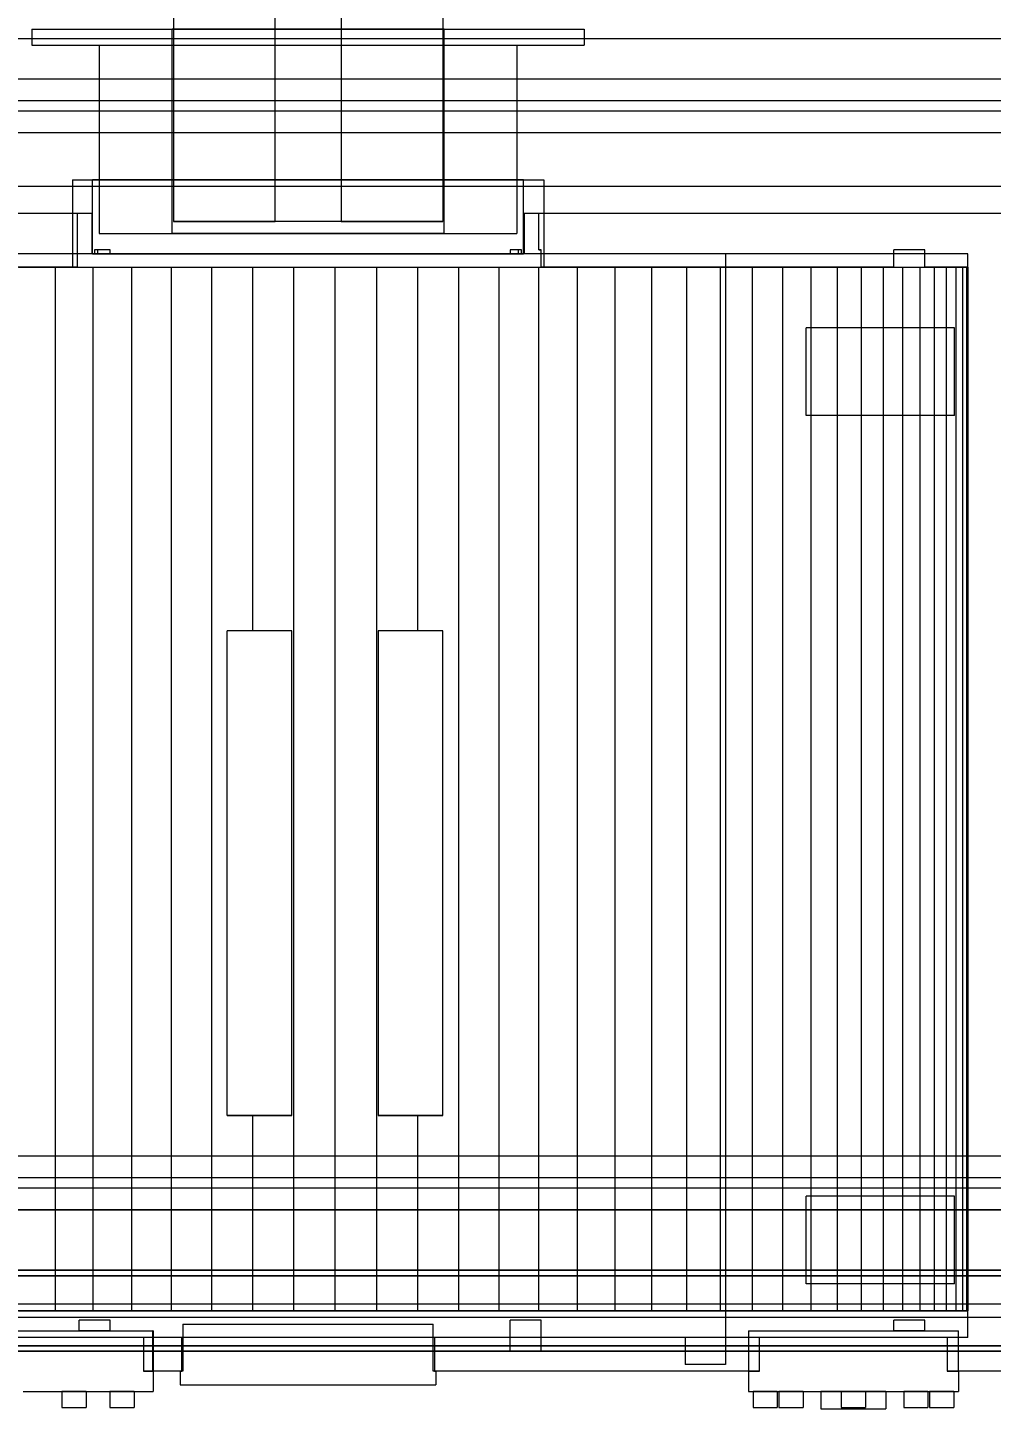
# Model space of a CAD drawing. Header units: millimetres. Extents: x -191664 to 191490, y -197311 to 10263.
# Drawn here: x 567 to 1282, y -111709 to -110682 of the extents above; entities that cross this region are included whole.
import ezdxf

# ---------------------------------------------------------------- set-up
doc = ezdxf.new("R2010")
doc.units = ezdxf.units.MM
doc.layers.add('DET_briquetadora_superior', color=7, linetype='Continuous', lineweight=0)
doc.layers.add('R15_COTAS_TRANSPORTE_P', color=1, linetype='Continuous', lineweight=0)
doc.dimstyles.new('PLANTA_20', dxfattribs={"dimtxt": 50, "dimasz": 30, "dimexe": 30, "dimexo": 16, "dimgap": 20, "dimtad": 1, "dimtih": 1, "dimtoh": 1, "dimdec": 1, "dimzin": 0, "dimdsep": 46, "dimcen": 0.09, "dimadec": 0, "dimazin": 0, "dimtfac": 1, "dimtdec": 4, "dimtofl": 0, "dimtmove": 0, "dimatfit": 3, "dimfxl": 1, "dimtolj": 1, "dimtzin": 0, "dimarcsym": 0})

# ---------------------------------------------------------------- blocks, each defined once
blk = doc.blocks.new('*D131')
at = {"layer": 'Defpoints', "color": 0, "transparency": 16777216}
for p in [(1100, -183968.1), (1139.8, -184162.7), (1104.6, -184212), (1304.6, -184212), (1304.6, -184212)]:
    blk.add_point(p, dxfattribs=at)
at = {"layer": 'R15_COTAS_TRANSPORTE_P', "color": 0, "lineweight": -2, "transparency": 16777216}
blk.add_arc((1304.6, -184212), 172, 140.0034, 169.9966, dxfattribs=at)
at = {"layer": 'R15_COTAS_TRANSPORTE_P', "color": 0, "transparency": 16777216}
for points in [[(1169.3, -184097.9), (1176.3, -184105), (1194, -184080.2)], [(1140.2, -184182.6), (1130.2, -184181.7), (1132.6, -184212)]]:
    blk.add_solid(points, dxfattribs=at)
blk = doc.blocks.new('*D133')
at = {"layer": 'Defpoints', "color": 0, "transparency": 16777216}
for p in [(439.7, -194148), (217.9, -194406.1), (-500, -194490), (-500, -194490), (500, -194490)]:
    blk.add_point(p, dxfattribs=at)
at = {"layer": 'R15_COTAS_TRANSPORTE_P', "color": 0, "lineweight": -2, "transparency": 16777216}
blk.add_arc((-500, -194490), 722.8, 2.3783, 17.6217, dxfattribs=at)
at = {"layer": 'R15_COTAS_TRANSPORTE_P', "color": 0, "transparency": 16777216}
for points in [[(184.1, -194272.8), (193.6, -194269.6), (179.2, -194242.8)], [(227.1, -194459.9), (217.2, -194460.1), (222.8, -194490)]]:
    blk.add_solid(points, dxfattribs=at)

msp = doc.modelspace()

# ---------------------------------------------------------------- linework, layer by layer
at = {"layer": 'DET_briquetadora_superior', "color": 9, "true_color": 0xb9c3c2}
for p, q in [((675, -110626), (675, -110826)), ((875, -110626), (875, -110826)), ((750.5, -110826), (750.5, -110646)), ((799.5, -110646), (799.5, -110826)), ((570, -110683), (570.93, -110683)), ((570, -110683), (570, -110695)), ((570.93, -110683), (573.7, -110683)), ((573.7, -110683), (578.3, -110683)), ((578.3, -110683), (584.68, -110683)), ((584.68, -110683), (592.79, -110683)), ((592.79, -110683), (602.54, -110683)), ((602.54, -110683), (613.86, -110683)), ((613.86, -110683), (626.63, -110683)), ((626.63, -110683), (640.75, -110683)), ((640.75, -110683), (656.09, -110683)), ((656.09, -110683), (672.5, -110683)), ((672.5, -110683), (689.84, -110683)), ((674, -110835), (674, -110683)), ((675.94, -110683), (674, -110683)), ((681.69, -110683), (675.94, -110683)), ((691.02, -110683), (681.69, -110683)), ((689.84, -110683), (707.95, -110683)), ((703.58, -110683), (691.02, -110683)), ((718.89, -110683), (703.58, -110683)), ((707.95, -110683), (726.67, -110683)), ((736.35, -110683), (718.89, -110683)), ((726.67, -110683), (745.83, -110683)), ((755.3, -110683), (736.35, -110683)), ((745.83, -110683), (765.25, -110683)), ((775, -110683), (755.3, -110683)), ((765.25, -110683), (784.75, -110683)), ((794.7, -110683), (775, -110683)), ((784.75, -110683), (804.17, -110683)), ((813.65, -110683), (794.7, -110683)), ((804.17, -110683), (823.33, -110683)), ((831.11, -110683), (813.65, -110683)), ((823.33, -110683), (842.05, -110683)), ((846.42, -110683), (831.11, -110683)), ((842.05, -110683), (860.16, -110683)), ((858.98, -110683), (846.42, -110683)), ((868.31, -110683), (858.98, -110683)), ((860.16, -110683), (877.5, -110683)), ((874.06, -110683), (868.31, -110683)), ((876, -110683), (874.06, -110683)), ((876, -110835), (876, -110683)), ((877.5, -110683), (893.91, -110683)), ((893.91, -110683), (909.25, -110683)), ((909.25, -110683), (923.37, -110683)), ((923.37, -110683), (936.14, -110683)), ((936.14, -110683), (947.46, -110683)), ((947.46, -110683), (957.21, -110683)), ((957.21, -110683), (965.32, -110683)), ((965.32, -110683), (971.7, -110683)), ((971.7, -110683), (976.3, -110683)), ((976.3, -110683), (979.07, -110683)), ((979.07, -110683), (980, -110683)), ((980, -110683), (980, -110695)), ((570, -110695), (570.93, -110695)), ((570.93, -110695), (573.7, -110695)), ((573.7, -110695), (578.3, -110695)), ((578.3, -110695), (584.68, -110695)), ((584.68, -110695), (592.79, -110695)), ((592.79, -110695), (602.54, -110695)), ((602.54, -110695), (613.86, -110695)), ((613.86, -110695), (626.63, -110695)), ((620, -110695), (621.22, -110695)), ((620, -110695), (620, -110835)), ((621.22, -110695), (624.87, -110695)), ((624.87, -110695), (630.88, -110695)), ((626.63, -110695), (640.75, -110695)), ((630.88, -110695), (639.17, -110695)), ((639.17, -110695), (649.6, -110695)), ((640.75, -110695), (656.09, -110695)), ((649.6, -110695), (662.01, -110695)), ((656.09, -110695), (672.5, -110695)), ((662.01, -110695), (676.2, -110695)), ((672.5, -110695), (689.84, -110695)), ((676.2, -110695), (691.95, -110695)), ((689.84, -110695), (707.95, -110695)), ((691.95, -110695), (709, -110695)), ((707.95, -110695), (726.67, -110695)), ((709, -110695), (727.1, -110695)), ((726.67, -110695), (745.83, -110695)), ((727.1, -110695), (745.96, -110695)), ((745.83, -110695), (765.25, -110695)), ((745.96, -110695), (765.27, -110695)), ((765.25, -110695), (784.75, -110695)), ((765.27, -110695), (784.73, -110695)), ((784.73, -110695), (804.04, -110695)), ((784.75, -110695), (804.17, -110695)), ((804.04, -110695), (822.9, -110695)), ((804.17, -110695), (823.33, -110695)), ((822.9, -110695), (841, -110695)), ((823.33, -110695), (842.05, -110695)), ((841, -110695), (858.05, -110695)), ((842.05, -110695), (860.16, -110695)), ((858.05, -110695), (873.8, -110695)), ((860.16, -110695), (877.5, -110695)), ((873.8, -110695), (887.99, -110695)), ((877.5, -110695), (893.91, -110695)), ((887.99, -110695), (900.4, -110695)), ((893.91, -110695), (909.25, -110695)), ((900.4, -110695), (910.83, -110695)), ((909.25, -110695), (923.37, -110695)), ((910.83, -110695), (919.12, -110695)), ((919.12, -110695), (925.13, -110695)), ((923.37, -110695), (936.14, -110695)), ((925.13, -110695), (928.78, -110695)), ((928.78, -110695), (930, -110695)), ((930, -110695), (930, -110835)), ((936.14, -110695), (947.46, -110695)), ((947.46, -110695), (957.21, -110695)), ((957.21, -110695), (965.32, -110695)), ((965.32, -110695), (971.7, -110695)), ((971.7, -110695), (976.3, -110695)), ((976.3, -110695), (979.07, -110695)), ((979.07, -110695), (980, -110695)), ((675, -110826), (676.78, -110826)), ((676.92, -110826), (675, -110826)), ((676.78, -110826), (682.06, -110826)), ((682.61, -110826), (676.92, -110826)), ((682.06, -110826), (690.65, -110826)), ((691.85, -110826), (682.61, -110826)), ((690.65, -110826), (702.25, -110826)), ((704.29, -110826), (691.85, -110826)), ((702.25, -110826), (716.44, -110826)), ((719.44, -110826), (704.29, -110826)), ((716.44, -110826), (732.72, -110826)), ((736.73, -110826), (719.44, -110826)), ((732.72, -110826), (750.5, -110826)), ((755.49, -110826), (736.73, -110826)), ((799.5, -110826), (750.5, -110826)), ((775, -110826), (755.49, -110826)), ((794.51, -110826), (775, -110826)), ((813.27, -110826), (794.51, -110826)), ((799.5, -110826), (817.28, -110826)), ((830.56, -110826), (813.27, -110826)), ((817.28, -110826), (833.56, -110826)), ((845.71, -110826), (830.56, -110826)), ((833.56, -110826), (847.75, -110826)), ((858.15, -110826), (845.71, -110826)), ((847.75, -110826), (859.35, -110826)), ((867.39, -110826), (858.15, -110826)), ((859.35, -110826), (867.94, -110826)), ((873.08, -110826), (867.39, -110826)), ((867.94, -110826), (873.22, -110826)), ((875, -110826), (873.08, -110826)), ((873.22, -110826), (875, -110826)), ((620, -110835), (621.22, -110835)), ((621.22, -110835), (624.87, -110835)), ((624.87, -110835), (630.88, -110835)), ((630.88, -110835), (639.17, -110835)), ((639.17, -110835), (649.6, -110835)), ((649.6, -110835), (662.01, -110835)), ((662.01, -110835), (676.2, -110835)), ((675.94, -110835), (674, -110835)), ((681.69, -110835), (675.94, -110835)), ((676.2, -110835), (691.95, -110835)), ((691.02, -110835), (681.69, -110835)), ((703.58, -110835), (691.02, -110835)), ((691.95, -110835), (709, -110835)), ((718.89, -110835), (703.58, -110835)), ((709, -110835), (727.1, -110835)), ((736.35, -110835), (718.89, -110835)), ((727.1, -110835), (745.96, -110835)), ((755.3, -110835), (736.35, -110835)), ((745.96, -110835), (765.27, -110835)), ((775, -110835), (755.3, -110835)), ((765.27, -110835), (784.73, -110835)), ((794.7, -110835), (775, -110835)), ((784.73, -110835), (804.04, -110835)), ((813.65, -110835), (794.7, -110835)), ((804.04, -110835), (822.9, -110835)), ((831.11, -110835), (813.65, -110835)), ((822.9, -110835), (841, -110835)), ((846.42, -110835), (831.11, -110835)), ((841, -110835), (858.05, -110835)), ((858.98, -110835), (846.42, -110835)), ((858.05, -110835), (873.8, -110835)), ((868.31, -110835), (858.98, -110835)), ((874.06, -110835), (868.31, -110835)), ((873.8, -110835), (887.99, -110835)), ((876, -110835), (874.06, -110835)), ((887.99, -110835), (900.4, -110835)), ((900.4, -110835), (910.83, -110835)), ((910.83, -110835), (919.12, -110835)), ((919.12, -110835), (925.13, -110835)), ((925.13, -110835), (928.78, -110835)), ((928.78, -110835), (930, -110835))]:
    msp.add_line(p, q, dxfattribs=at)
at = {"layer": 'DET_briquetadora_superior', "color": 251, "true_color": 0x53616b}
for p, q in [((75, -110690), (2275, -110690)), ((225, -110720), (2125, -110720)), ((225, -110736), (2125, -110736)), ((2125, -110744), (225, -110744)), ((2125, -110760), (225, -110760)), ((225, -111520), (2125, -111520)), ((225, -111536), (2125, -111536)), ((2125, -111544), (225, -111544)), ((75, -111560), (2275, -111560)), ((2125, -111560), (225, -111560)), ((75, -111630), (2275, -111630)), ((2275, -111640), (75, -111640))]:
    msp.add_line(p, q, dxfattribs=at)
at = {"layer": 'DET_briquetadora_superior', "color": 117, "true_color": 0x28865c}
for p, q in [((1305, -110800), (325, -110800)), ((600, -110795), (601.1, -110795)), ((600, -110795), (600, -110860)), ((601.1, -110795), (604.39, -110795)), ((604.39, -110795), (609.82, -110795)), ((609.82, -110795), (617.33, -110795)), ((615, -110850), (615, -110795)), ((616.17, -110795), (615, -110795)), ((619.65, -110795), (616.17, -110795)), ((617.33, -110795), (626.82, -110795)), ((625.4, -110795), (619.65, -110795)), ((633.33, -110795), (625.4, -110795)), ((626.82, -110795), (638.18, -110795)), ((643.32, -110795), (633.33, -110795)), ((638.18, -110795), (651.26, -110795)), ((655.24, -110795), (643.32, -110795)), ((651.26, -110795), (665.89, -110795)), ((668.9, -110795), (655.24, -110795)), ((665.89, -110795), (681.89, -110795)), ((684.11, -110795), (668.9, -110795)), ((681.89, -110795), (699.07, -110795)), ((700.64, -110795), (684.11, -110795)), ((699.07, -110795), (717.2, -110795)), ((718.26, -110795), (700.64, -110795)), ((717.2, -110795), (736.06, -110795)), ((736.71, -110795), (718.26, -110795)), ((736.06, -110795), (755.41, -110795)), ((755.71, -110795), (736.71, -110795)), ((755.41, -110795), (775, -110795)), ((775, -110795), (755.71, -110795)), ((775, -110795), (794.59, -110795)), ((794.29, -110795), (775, -110795)), ((813.29, -110795), (794.29, -110795)), ((794.59, -110795), (813.94, -110795)), ((831.74, -110795), (813.29, -110795)), ((813.94, -110795), (832.8, -110795)), ((849.36, -110795), (831.74, -110795)), ((832.8, -110795), (850.93, -110795)), ((865.89, -110795), (849.36, -110795)), ((850.93, -110795), (868.11, -110795)), ((881.1, -110795), (865.89, -110795)), ((868.11, -110795), (884.11, -110795)), ((894.76, -110795), (881.1, -110795)), ((884.11, -110795), (898.74, -110795)), ((906.68, -110795), (894.76, -110795)), ((898.74, -110795), (911.82, -110795)), ((916.67, -110795), (906.68, -110795)), ((911.82, -110795), (923.18, -110795)), ((924.6, -110795), (916.67, -110795)), ((923.18, -110795), (932.67, -110795)), ((930.35, -110795), (924.6, -110795)), ((933.83, -110795), (930.35, -110795)), ((932.67, -110795), (940.18, -110795)), ((935, -110795), (933.83, -110795)), ((935, -110850), (935, -110795)), ((940.18, -110795), (945.61, -110795)), ((945.61, -110795), (948.9, -110795)), ((948.9, -110795), (950, -110795)), ((950, -110795), (950, -110860)), ((603.54, -110820), (285, -110820)), ((614.61, -110820), (285, -110820)), ((604.66, -110820), (603.54, -110820)), ((603.54, -110820), (603.54, -110860)), ((605.95, -110820), (604.66, -110820)), ((607.38, -110820), (605.95, -110820)), ((608.96, -110820), (607.38, -110820)), ((610.7, -110820), (608.96, -110820)), ((612.58, -110820), (610.7, -110820)), ((614.61, -110820), (612.58, -110820)), ((614.61, -110850), (614.61, -110820)), ((937.42, -110820), (935.39, -110820)), ((935.39, -110820), (935.39, -110850)), ((1305, -110820), (935.39, -110820)), ((939.3, -110820), (937.42, -110820)), ((941.04, -110820), (939.3, -110820)), ((942.62, -110820), (941.04, -110820)), ((944.05, -110820), (942.62, -110820)), ((945.34, -110820), (944.05, -110820)), ((946.46, -110820), (945.34, -110820)), ((1305, -110820), (946.46, -110820)), ((946.46, -110847), (946.46, -110820)), ((614.61, -110850), (326.21, -110850)), ((1085, -110850), (485, -110850)), ((623.3, -110850), (614.61, -110850)), ((615.03, -110850), (615, -110850)), ((615, -110850), (616.17, -110850)), ((615.11, -110850), (615.03, -110850)), ((615.25, -110850), (615.11, -110850)), ((615.45, -110850), (615.25, -110850)), ((615.71, -110850), (615.45, -110850)), ((616.02, -110850), (615.71, -110850)), ((616.38, -110850), (616.02, -110850)), ((616.17, -110850), (619.65, -110850)), ((616.66, -110847), (616.38, -110847)), ((616.38, -110847), (616.38, -110850)), ((628, -110847), (616.38, -110847)), ((628, -110850), (616.38, -110850)), ((616.97, -110847), (616.66, -110847)), ((617.3, -110847), (616.97, -110847)), ((617.66, -110847), (617.3, -110847)), ((618.04, -110847), (617.66, -110847)), ((618.44, -110847), (618.04, -110847)), ((618.88, -110847), (618.44, -110847)), ((618.88, -110850), (618.88, -110847)), ((628, -110847), (618.88, -110847)), ((624.34, -110850), (618.88, -110850)), ((618.88, -110850), (628, -110850)), ((619.65, -110850), (625.4, -110850)), ((633.84, -110850), (623.3, -110850)), ((632.06, -110850), (624.34, -110850)), ((625.4, -110850), (633.33, -110850)), ((628, -110850), (628, -110847)), ((641.94, -110850), (632.06, -110850)), ((633.33, -110850), (643.32, -110850)), ((646.09, -110850), (633.84, -110850)), ((653.82, -110850), (641.94, -110850)), ((643.32, -110850), (655.24, -110850)), ((659.92, -110850), (646.09, -110850)), ((667.53, -110850), (653.82, -110850)), ((655.24, -110850), (668.9, -110850)), ((675.14, -110850), (659.92, -110850)), ((682.85, -110850), (667.53, -110850)), ((668.9, -110850), (684.11, -110850)), ((691.59, -110850), (675.14, -110850)), ((699.56, -110850), (682.85, -110850)), ((684.11, -110850), (700.64, -110850)), ((709.05, -110850), (691.59, -110850)), ((717.4, -110850), (699.56, -110850)), ((700.64, -110850), (718.26, -110850)), ((727.31, -110850), (709.05, -110850)), ((736.11, -110850), (717.4, -110850)), ((718.26, -110850), (736.71, -110850)), ((746.15, -110850), (727.31, -110850)), ((755.41, -110850), (736.11, -110850)), ((736.71, -110850), (755.71, -110850)), ((765.34, -110850), (746.15, -110850)), ((775, -110850), (755.41, -110850)), ((755.71, -110850), (775, -110850)), ((784.66, -110850), (765.34, -110850)), ((794.59, -110850), (775, -110850)), ((775, -110850), (794.29, -110850)), ((803.85, -110850), (784.66, -110850)), ((794.29, -110850), (813.29, -110850)), ((813.89, -110850), (794.59, -110850)), ((822.69, -110850), (803.85, -110850)), ((813.29, -110850), (831.74, -110850)), ((832.6, -110850), (813.89, -110850)), ((840.95, -110850), (822.69, -110850)), ((831.74, -110850), (849.36, -110850)), ((850.44, -110850), (832.6, -110850)), ((858.41, -110850), (840.95, -110850)), ((849.36, -110850), (865.89, -110850)), ((867.15, -110850), (850.44, -110850)), ((874.86, -110850), (858.41, -110850)), ((865.89, -110850), (881.1, -110850)), ((882.47, -110850), (867.15, -110850)), ((890.08, -110850), (874.86, -110850)), ((881.1, -110850), (894.76, -110850)), ((896.18, -110850), (882.47, -110850)), ((903.91, -110850), (890.08, -110850)), ((894.76, -110850), (906.68, -110850)), ((908.06, -110850), (896.18, -110850)), ((916.16, -110850), (903.91, -110850)), ((906.68, -110850), (916.67, -110850)), ((917.94, -110850), (908.06, -110850)), ((926.7, -110850), (916.16, -110850)), ((916.67, -110850), (924.6, -110850)), ((925.66, -110850), (917.94, -110850)), ((924.6, -110850), (930.35, -110850)), ((933.62, -110847), (925, -110847)), ((925, -110847), (925, -110850)), ((931.12, -110847), (925, -110847)), ((925, -110850), (931.12, -110850)), ((933.62, -110850), (925, -110850)), ((931.12, -110850), (925.66, -110850)), ((935.39, -110850), (926.7, -110850)), ((930.35, -110850), (933.83, -110850)), ((931.56, -110847), (931.12, -110847)), ((931.12, -110847), (931.12, -110850)), ((931.96, -110847), (931.56, -110847)), ((932.34, -110847), (931.96, -110847)), ((932.7, -110847), (932.34, -110847)), ((933.03, -110847), (932.7, -110847)), ((933.34, -110847), (933.03, -110847)), ((933.62, -110847), (933.34, -110847)), ((933.62, -110850), (933.62, -110847)), ((933.98, -110850), (933.62, -110850)), ((933.83, -110850), (935, -110850)), ((934.29, -110850), (933.98, -110850)), ((934.55, -110850), (934.29, -110850)), ((934.75, -110850), (934.55, -110850)), ((934.89, -110850), (934.75, -110850)), ((934.97, -110850), (934.89, -110850)), ((935, -110850), (934.97, -110850)), ((1265, -110850), (935.39, -110850)), ((948, -110847), (946.46, -110847)), ((946.46, -110847), (946.71, -110847)), ((946.71, -110847), (946.95, -110847)), ((946.95, -110847), (947.18, -110847)), ((947.18, -110847), (947.39, -110847)), ((947.39, -110847), (947.61, -110847)), ((947.61, -110847), (947.81, -110847)), ((947.81, -110847), (948, -110847)), ((948, -110860), (948, -110847)), ((1265, -110850), (1085, -110850)), ((1085, -110850), (1085, -111655)), ((1210, -110860), (1210, -110847)), ((1233, -110847), (1210, -110847)), ((1233, -110860), (1233, -110847)), ((1265, -111655), (1265, -110850)), ((603.54, -110860), (418, -110860)), ((560, -110860), (587.12, -110860)), ((587.12, -110860), (615.14, -110860)), ((587.12, -110860), (587.12, -111635)), ((600, -110860), (601.1, -110860)), ((600.07, -110860), (600, -110860)), ((600.29, -110860), (600.07, -110860)), ((600.65, -110860), (600.29, -110860)), ((601.16, -110860), (600.65, -110860)), ((601.1, -110860), (604.39, -110860)), ((601.81, -110860), (601.16, -110860)), ((602.6, -110860), (601.81, -110860)), ((603.54, -110860), (602.6, -110860)), ((604.39, -110860), (609.82, -110860)), ((609.82, -110860), (617.33, -110860)), ((615.14, -110860), (643.92, -110860)), ((615.14, -110860), (615.14, -111635)), ((617.33, -110860), (626.82, -110860)), ((626.82, -110860), (638.18, -110860)), ((638.18, -110860), (651.26, -110860)), ((643.92, -110860), (673.36, -110860)), ((643.92, -110860), (643.92, -111635)), ((651.26, -110860), (665.89, -110860)), ((665.89, -110860), (681.89, -110860)), ((673.36, -110860), (703.31, -110860)), ((673.36, -110860), (673.36, -111635)), ((681.89, -110860), (699.07, -110860)), ((699.07, -110860), (717.2, -110860)), ((703.31, -110860), (733.65, -110860)), ((703.31, -110860), (703.31, -111635)), ((717.2, -110860), (736.06, -110860)), ((733.65, -110860), (733.65, -111130)), ((733.65, -110860), (764.26, -110860)), ((736.06, -110860), (755.41, -110860)), ((755.41, -110860), (775, -110860)), ((764.26, -110860), (764.26, -111635)), ((764.26, -110860), (795, -110860)), ((775, -110860), (794.59, -110860)), ((794.59, -110860), (813.94, -110860)), ((795, -110860), (825.74, -110860)), ((795, -110860), (795, -111635)), ((813.94, -110860), (832.8, -110860)), ((825.74, -110860), (856.35, -110860)), ((825.74, -110860), (825.74, -111635)), ((832.8, -110860), (850.93, -110860)), ((850.93, -110860), (868.11, -110860)), ((856.35, -110860), (856.35, -111130)), ((856.35, -110860), (886.69, -110860)), ((868.11, -110860), (884.11, -110860)), ((884.11, -110860), (898.74, -110860)), ((886.69, -110860), (886.69, -111635)), ((886.69, -110860), (916.64, -110860)), ((898.74, -110860), (911.82, -110860)), ((911.82, -110860), (923.18, -110860)), ((916.64, -110860), (946.08, -110860)), ((916.64, -110860), (916.64, -111635)), ((923.18, -110860), (932.67, -110860)), ((932.67, -110860), (940.18, -110860)), ((940.18, -110860), (945.61, -110860)), ((945.61, -110860), (948.9, -110860)), ((946.08, -110860), (974.86, -110860)), ((946.08, -110860), (946.08, -111635)), ((1210, -110860), (948, -110860)), ((948.53, -110860), (948, -110860)), ((948.98, -110860), (948.53, -110860)), ((948.9, -110860), (950, -110860)), ((949.35, -110860), (948.98, -110860)), ((949.63, -110860), (949.35, -110860)), ((949.84, -110860), (949.63, -110860)), ((949.96, -110860), (949.84, -110860)), ((950, -110860), (949.96, -110860)), ((974.86, -110860), (1002.88, -110860)), ((974.86, -110860), (974.86, -111635)), ((1002.88, -110860), (1030, -110860)), ((1002.88, -110860), (1002.88, -111635)), ((1030, -110860), (1056.12, -110860)), ((1030, -110860), (1030, -111635)), ((1056.12, -110860), (1081.12, -110860)), ((1056.12, -110860), (1056.12, -111635)), ((1081.12, -110860), (1104.89, -110860)), ((1081.12, -110860), (1081.12, -111635)), ((1104.89, -110860), (1127.34, -110860)), ((1104.89, -110860), (1104.89, -111635)), ((1127.34, -110860), (1148.36, -110860)), ((1127.34, -110860), (1127.34, -111635)), ((1148.36, -110860), (1167.88, -110860)), ((1148.36, -110860), (1148.36, -111635)), ((1167.88, -110860), (1185.79, -110860)), ((1167.88, -110860), (1167.88, -111635)), ((1185.79, -110860), (1202.03, -110860)), ((1185.79, -110860), (1185.79, -111635)), ((1202.03, -110860), (1216.53, -110860)), ((1202.03, -110860), (1202.03, -111635)), ((1210, -110860), (1233, -110860)), ((1216.53, -110860), (1229.22, -110860)), ((1216.53, -110860), (1216.53, -111635)), ((1229.22, -110860), (1240.06, -110860)), ((1229.22, -110860), (1229.22, -111635)), ((1265, -110860), (1233, -110860)), ((1240.06, -110860), (1248.99, -110860)), ((1240.06, -110860), (1240.06, -111635)), ((1248.99, -110860), (1255.97, -110860)), ((1248.99, -110860), (1248.99, -111635)), ((1255.97, -110860), (1260.98, -110860)), ((1255.97, -110860), (1255.97, -111635)), ((1260.98, -110860), (1263.99, -110860)), ((1260.98, -110860), (1260.98, -111635)), ((1263.99, -110860), (1265, -110860)), ((1263.99, -110860), (1263.99, -111635)), ((1265, -110860), (1265, -111635)), ((1145, -110970), (1145, -110905)), ((1255, -110905), (1145, -110905)), ((1255, -110970), (1255, -110905)), ((1255, -110970), (1145, -110970)), ((715, -111490), (715, -111130)), ((733.65, -111130), (715, -111130)), ((762.84, -111130), (715, -111130)), ((762.84, -111130), (733.65, -111130)), ((762.84, -111490), (762.84, -111130)), ((827.16, -111130), (827.16, -111490)), ((856.35, -111130), (827.16, -111130)), ((875, -111130), (827.16, -111130)), ((875, -111130), (856.35, -111130)), ((875, -111490), (875, -111130)), ((715, -111490), (733.65, -111490)), ((762.84, -111490), (715, -111490)), ((733.65, -111490), (733.65, -111635)), ((733.65, -111490), (762.84, -111490)), ((827.16, -111490), (856.35, -111490)), ((875, -111490), (827.16, -111490)), ((856.35, -111490), (856.35, -111635)), ((856.35, -111490), (875, -111490)), ((1145, -111615), (1145, -111550)), ((1255, -111550), (1145, -111550)), ((1255, -111615), (1255, -111550)), ((1255, -111615), (1145, -111615)), ((1265, -111635), (325, -111635)), ((560, -111635), (587.12, -111635)), ((587.12, -111635), (615.14, -111635)), ((605, -111650), (605, -111642)), ((628, -111642), (605, -111642)), ((615.14, -111635), (643.92, -111635)), ((628, -111650), (628, -111642)), ((643.92, -111635), (673.36, -111635)), ((673.36, -111635), (703.31, -111635)), ((682.13, -111645), (688.3, -111645)), ((682.13, -111645), (682.13, -111680)), ((682.13, -111645), (867.87, -111645)), ((688.3, -111645), (698.25, -111645)), ((698.25, -111645), (711.53, -111645)), ((703.31, -111635), (733.65, -111635)), ((711.53, -111645), (727.58, -111645)), ((727.58, -111645), (745.7, -111645)), ((733.65, -111635), (764.26, -111635)), ((745.7, -111645), (765.09, -111645)), ((764.26, -111635), (795, -111635)), ((765.09, -111645), (784.91, -111645)), ((784.91, -111645), (804.3, -111645)), ((795, -111635), (825.74, -111635)), ((804.3, -111645), (822.42, -111645)), ((822.42, -111645), (838.47, -111645)), ((825.74, -111635), (856.35, -111635)), ((838.47, -111645), (851.75, -111645)), ((851.75, -111645), (861.7, -111645)), ((856.35, -111635), (886.69, -111635)), ((861.7, -111645), (867.87, -111645)), ((867.87, -111680), (867.87, -111645)), ((886.69, -111635), (916.64, -111635)), ((916.64, -111635), (946.08, -111635)), ((925, -111665), (925, -111642)), ((948, -111642), (925, -111642)), ((946.08, -111635), (974.86, -111635)), ((948, -111665), (948, -111642)), ((974.86, -111635), (1002.88, -111635)), ((1002.88, -111635), (1030, -111635)), ((1030, -111635), (1056.12, -111635)), ((1056.12, -111635), (1081.12, -111635)), ((1081.12, -111635), (1104.89, -111635)), ((1104.89, -111635), (1127.34, -111635)), ((1127.34, -111635), (1148.36, -111635)), ((1148.36, -111635), (1167.88, -111635)), ((1167.88, -111635), (1185.79, -111635)), ((1185.79, -111635), (1202.03, -111635)), ((1202.03, -111635), (1216.53, -111635)), ((1210, -111650), (1210, -111642)), ((1233, -111642), (1210, -111642)), ((1216.53, -111635), (1229.22, -111635)), ((1229.22, -111635), (1240.06, -111635)), ((1233, -111650), (1233, -111642)), ((1240.06, -111635), (1248.99, -111635)), ((1248.99, -111635), (1255.97, -111635)), ((1255.97, -111635), (1260.98, -111635)), ((1260.98, -111635), (1263.99, -111635)), ((1263.99, -111635), (1265, -111635)), ((418, -111650), (605, -111650)), ((1085, -111655), (485, -111655)), ((578.28, -111655), (560.29, -111655)), ((563.56, -111650), (581.71, -111650)), ((595.13, -111655), (578.28, -111655)), ((581.71, -111650), (598.62, -111650)), ((610.55, -111655), (595.13, -111655)), ((598.62, -111650), (613.97, -111650)), ((628, -111650), (605, -111650)), ((624.26, -111655), (610.55, -111655)), ((613.97, -111650), (627.48, -111650)), ((636.01, -111655), (624.26, -111655)), ((627.48, -111650), (638.89, -111650)), ((628, -111650), (659.65, -111650)), ((645.6, -111655), (636.01, -111655)), ((638.89, -111650), (648, -111650)), ((652.84, -111655), (645.6, -111655)), ((648, -111650), (654.62, -111650)), ((652.84, -111655), (652.84, -111680)), ((681.19, -111655), (652.84, -111655)), ((654.62, -111650), (658.65, -111650)), ((658.65, -111650), (660, -111650)), ((659.65, -111680), (659.65, -111650)), ((659.75, -111650), (659.65, -111650)), ((659.82, -111650), (659.75, -111650)), ((659.89, -111650), (659.82, -111650)), ((659.94, -111650), (659.89, -111650)), ((659.97, -111650), (659.94, -111650)), ((659.99, -111650), (659.97, -111650)), ((660, -111650), (660, -111695)), ((681.19, -111680), (681.19, -111655)), ((686.1, -111655), (681.19, -111655)), ((694.61, -111655), (686.1, -111655)), ((706.39, -111655), (694.61, -111655)), ((720.95, -111655), (706.39, -111655)), ((737.7, -111655), (720.95, -111655)), ((755.96, -111655), (737.7, -111655)), ((775, -111655), (755.96, -111655)), ((794.04, -111655), (775, -111655)), ((812.3, -111655), (794.04, -111655)), ((829.05, -111655), (812.3, -111655)), ((843.61, -111655), (829.05, -111655)), ((855.39, -111655), (843.61, -111655)), ((863.9, -111655), (855.39, -111655)), ((868.81, -111655), (863.9, -111655)), ((868.81, -111655), (868.81, -111680)), ((1110.29, -111655), (868.81, -111655)), ((1085, -111655), (1055, -111655)), ((1055, -111655), (1055, -111675)), ((1265, -111655), (1085, -111655)), ((1085, -111655), (1085, -111675)), ((1102, -111650), (1102, -111680)), ((1102, -111650), (1104.27, -111650)), ((1102, -111650), (1210, -111650)), ((1104.27, -111650), (1110.93, -111650)), ((1110.29, -111680), (1110.29, -111655)), ((1120.9, -111655), (1110.29, -111655)), ((1110.93, -111650), (1121.62, -111650)), ((1135.05, -111655), (1120.9, -111655)), ((1121.62, -111650), (1135.69, -111650)), ((1151.9, -111655), (1135.05, -111655)), ((1135.69, -111650), (1152.34, -111650)), ((1170.44, -111655), (1151.9, -111655)), ((1152.34, -111650), (1170.6, -111650)), ((1189.56, -111655), (1170.44, -111655)), ((1170.6, -111650), (1189.4, -111650)), ((1189.4, -111650), (1207.66, -111650)), ((1208.1, -111655), (1189.56, -111655)), ((1207.66, -111650), (1224.31, -111650)), ((1224.95, -111655), (1208.1, -111655)), ((1233, -111650), (1210, -111650)), ((1224.31, -111650), (1238.38, -111650)), ((1239.1, -111655), (1224.95, -111655)), ((1233, -111650), (1258, -111650)), ((1238.38, -111650), (1249.07, -111650)), ((1249.71, -111655), (1239.1, -111655)), ((1249.07, -111650), (1255.73, -111650)), ((1249.71, -111655), (1249.71, -111680)), ((1265, -111655), (1249.71, -111655)), ((1255.73, -111650), (1258, -111650)), ((1258, -111680), (1258, -111650)), ((948, -111665), (925, -111665)), ((1085, -111675), (1055, -111675)), ((681.19, -111680), (652.84, -111680)), ((652.84, -111680), (654.34, -111680)), ((654.34, -111680), (655.67, -111680)), ((655.67, -111680), (656.82, -111680)), ((656.82, -111680), (657.79, -111680)), ((657.79, -111680), (658.59, -111680)), ((658.59, -111680), (659.21, -111680)), ((659.21, -111680), (659.65, -111680)), ((682.13, -111680), (659.65, -111680)), ((680.04, -111680), (680, -111680)), ((680, -111680), (680, -111690)), ((680, -111680), (680.02, -111680)), ((680.02, -111680), (680.1, -111680)), ((680.17, -111680), (680.04, -111680)), ((680.1, -111680), (680.22, -111680)), ((680.39, -111680), (680.17, -111680)), ((680.22, -111680), (680.39, -111680)), ((680.7, -111680), (680.39, -111680)), ((680.39, -111680), (680.61, -111680)), ((680.61, -111680), (680.88, -111680)), ((681.09, -111680), (680.7, -111680)), ((680.88, -111680), (681.19, -111680)), ((681.57, -111680), (681.09, -111680)), ((682.13, -111680), (681.57, -111680)), ((868.43, -111680), (867.87, -111680)), ((1102, -111680), (867.87, -111680)), ((868.91, -111680), (868.43, -111680)), ((1110.29, -111680), (868.81, -111680)), ((868.81, -111680), (869.12, -111680)), ((869.3, -111680), (868.91, -111680)), ((869.12, -111680), (869.39, -111680)), ((869.61, -111680), (869.3, -111680)), ((869.39, -111680), (869.61, -111680)), ((869.83, -111680), (869.61, -111680)), ((869.61, -111680), (869.78, -111680)), ((869.78, -111680), (869.9, -111680)), ((869.96, -111680), (869.83, -111680)), ((869.9, -111680), (869.98, -111680)), ((870, -111680), (869.96, -111680)), ((869.98, -111680), (870, -111680)), ((870, -111680), (870, -111690)), ((1102, -111680), (1102, -111695)), ((1102, -111680), (1102.17, -111680)), ((1102.17, -111680), (1102.69, -111680)), ((1102.69, -111680), (1103.55, -111680)), ((1103.55, -111680), (1104.74, -111680)), ((1104.74, -111680), (1106.27, -111680)), ((1106.27, -111680), (1108.12, -111680)), ((1108.12, -111680), (1110.29, -111680)), ((1305, -111680), (1249.71, -111680)), ((1249.71, -111680), (1251.88, -111680)), ((1251.88, -111680), (1253.73, -111680)), ((1253.73, -111680), (1255.26, -111680)), ((1255.26, -111680), (1256.45, -111680)), ((1256.45, -111680), (1257.31, -111680)), ((1257.31, -111680), (1257.83, -111680)), ((1257.83, -111680), (1258, -111680)), ((1258, -111680), (1258, -111695)), ((1305, -111680), (1258, -111680)), ((563.56, -111695), (581.71, -111695)), ((581.71, -111695), (598.62, -111695)), ((593.02, -111695), (592.13, -111695)), ((592.13, -111695), (592.13, -111707)), ((595.51, -111695), (593.02, -111695)), ((599.12, -111695), (595.51, -111695)), ((598.62, -111695), (613.97, -111695)), ((603.13, -111695), (599.12, -111695)), ((606.74, -111695), (603.13, -111695)), ((609.23, -111695), (606.74, -111695)), ((610.13, -111695), (609.23, -111695)), ((610.13, -111695), (610.13, -111707)), ((613.97, -111695), (627.48, -111695)), ((627.48, -111695), (638.89, -111695)), ((628.69, -111695), (627.8, -111695)), ((627.8, -111695), (627.8, -111707)), ((631.19, -111695), (628.69, -111695)), ((634.8, -111695), (631.19, -111695)), ((638.8, -111695), (634.8, -111695)), ((642.41, -111695), (638.8, -111695)), ((638.89, -111695), (648, -111695)), ((644.91, -111695), (642.41, -111695)), ((645.8, -111695), (644.91, -111695)), ((645.8, -111695), (645.8, -111707)), ((648, -111695), (654.62, -111695)), ((654.62, -111695), (658.65, -111695)), ((658.65, -111695), (660, -111695)), ((680, -111690), (682.08, -111690)), ((682.08, -111690), (688.21, -111690)), ((688.21, -111690), (698.14, -111690)), ((698.14, -111690), (711.43, -111690)), ((711.43, -111690), (727.5, -111690)), ((727.5, -111690), (745.64, -111690)), ((745.64, -111690), (765.07, -111690)), ((765.07, -111690), (784.93, -111690)), ((784.93, -111690), (804.36, -111690)), ((804.36, -111690), (822.5, -111690)), ((822.5, -111690), (838.57, -111690)), ((838.57, -111690), (851.86, -111690)), ((851.86, -111690), (861.79, -111690)), ((861.79, -111690), (867.92, -111690)), ((867.92, -111690), (870, -111690)), ((1102, -111695), (1104.27, -111695)), ((1104.27, -111695), (1110.93, -111695)), ((1106.37, -111695), (1105.48, -111695)), ((1105.48, -111695), (1105.48, -111707)), ((1108.87, -111695), (1106.37, -111695)), ((1112.48, -111695), (1108.87, -111695)), ((1110.93, -111695), (1121.62, -111695)), ((1116.48, -111695), (1112.48, -111695)), ((1120.09, -111695), (1116.48, -111695)), ((1122.59, -111695), (1120.09, -111695)), ((1121.62, -111695), (1135.69, -111695)), ((1123.48, -111695), (1122.59, -111695)), ((1123.48, -111695), (1123.48, -111707)), ((1125.56, -111695), (1124.67, -111695)), ((1124.67, -111695), (1124.67, -111707)), ((1128.06, -111695), (1125.56, -111695)), ((1131.67, -111695), (1128.06, -111695)), ((1135.67, -111695), (1131.67, -111695)), ((1139.28, -111695), (1135.67, -111695)), ((1135.69, -111695), (1152.34, -111695)), ((1141.78, -111695), (1139.28, -111695)), ((1142.67, -111695), (1141.78, -111695)), ((1142.67, -111695), (1142.67, -111707)), ((1152.34, -111695), (1170.6, -111695)), ((1158.21, -111695), (1155.82, -111695)), ((1155.82, -111695), (1155.82, -111708)), ((1164.92, -111695), (1158.21, -111695)), ((1174.62, -111695), (1164.92, -111695)), ((1170.6, -111695), (1189.4, -111695)), ((1171.89, -111695), (1171, -111695)), ((1171, -111695), (1171, -111707)), ((1174.39, -111695), (1171.89, -111695)), ((1178, -111695), (1174.39, -111695)), ((1185.38, -111695), (1174.62, -111695)), ((1182, -111695), (1178, -111695)), ((1185.61, -111695), (1182, -111695)), ((1195.08, -111695), (1185.38, -111695)), ((1188.11, -111695), (1185.61, -111695)), ((1189, -111695), (1188.11, -111695)), ((1189, -111695), (1189, -111707)), ((1189.4, -111695), (1207.66, -111695)), ((1201.79, -111695), (1195.08, -111695)), ((1204.18, -111695), (1201.79, -111695)), ((1204.18, -111695), (1204.18, -111708)), ((1207.66, -111695), (1224.31, -111695)), ((1218.22, -111695), (1217.33, -111695)), ((1217.33, -111695), (1217.33, -111707)), ((1220.72, -111695), (1218.22, -111695)), ((1224.33, -111695), (1220.72, -111695)), ((1224.31, -111695), (1238.38, -111695)), ((1228.33, -111695), (1224.33, -111695)), ((1231.94, -111695), (1228.33, -111695)), ((1234.44, -111695), (1231.94, -111695)), ((1235.33, -111695), (1234.44, -111695)), ((1235.33, -111695), (1235.33, -111707)), ((1237.41, -111695), (1236.52, -111695)), ((1236.52, -111695), (1236.52, -111707)), ((1239.91, -111695), (1237.41, -111695)), ((1238.38, -111695), (1249.07, -111695)), ((1243.52, -111695), (1239.91, -111695)), ((1247.52, -111695), (1243.52, -111695)), ((1251.13, -111695), (1247.52, -111695)), ((1249.07, -111695), (1255.73, -111695)), ((1253.63, -111695), (1251.13, -111695)), ((1254.52, -111695), (1253.63, -111695)), ((1254.52, -111695), (1254.52, -111707)), ((1255.73, -111695), (1258, -111695)), ((592.13, -111707), (593.02, -111707)), ((593.02, -111707), (595.51, -111707)), ((595.51, -111707), (599.12, -111707)), ((599.12, -111707), (603.13, -111707)), ((603.13, -111707), (606.74, -111707)), ((606.74, -111707), (609.23, -111707)), ((609.23, -111707), (610.13, -111707)), ((627.8, -111707), (628.69, -111707)), ((628.69, -111707), (631.19, -111707)), ((631.19, -111707), (634.8, -111707)), ((634.8, -111707), (638.8, -111707)), ((638.8, -111707), (642.41, -111707)), ((642.41, -111707), (644.91, -111707)), ((644.91, -111707), (645.8, -111707)), ((1105.48, -111707), (1106.37, -111707)), ((1106.37, -111707), (1108.87, -111707)), ((1108.87, -111707), (1112.48, -111707)), ((1112.48, -111707), (1116.48, -111707)), ((1116.48, -111707), (1120.09, -111707)), ((1120.09, -111707), (1122.59, -111707)), ((1122.59, -111707), (1123.48, -111707)), ((1124.67, -111707), (1125.56, -111707)), ((1125.56, -111707), (1128.06, -111707)), ((1128.06, -111707), (1131.67, -111707)), ((1131.67, -111707), (1135.67, -111707)), ((1135.67, -111707), (1139.28, -111707)), ((1139.28, -111707), (1141.78, -111707)), ((1141.78, -111707), (1142.67, -111707)), ((1155.82, -111708), (1158.21, -111708)), ((1158.21, -111708), (1164.92, -111708)), ((1164.92, -111708), (1174.62, -111708)), ((1171, -111707), (1171.89, -111707)), ((1171.89, -111707), (1174.39, -111707)), ((1174.39, -111707), (1178, -111707)), ((1174.62, -111708), (1185.38, -111708)), ((1178, -111707), (1182, -111707)), ((1182, -111707), (1185.61, -111707)), ((1185.38, -111708), (1195.08, -111708)), ((1185.61, -111707), (1188.11, -111707)), ((1188.11, -111707), (1189, -111707)), ((1195.08, -111708), (1201.79, -111708)), ((1201.79, -111708), (1204.18, -111708)), ((1217.33, -111707), (1218.22, -111707)), ((1218.22, -111707), (1220.72, -111707)), ((1220.72, -111707), (1224.33, -111707)), ((1224.33, -111707), (1228.33, -111707)), ((1228.33, -111707), (1231.94, -111707)), ((1231.94, -111707), (1234.44, -111707)), ((1234.44, -111707), (1235.33, -111707)), ((1236.52, -111707), (1237.41, -111707)), ((1237.41, -111707), (1239.91, -111707)), ((1239.91, -111707), (1243.52, -111707)), ((1243.52, -111707), (1247.52, -111707)), ((1247.52, -111707), (1251.13, -111707)), ((1251.13, -111707), (1253.63, -111707)), ((1253.63, -111707), (1254.52, -111707))]:
    msp.add_line(p, q, dxfattribs=at)
at = {"layer": 'DET_briquetadora_superior', "color": 8, "true_color": 0x667b86}
for p, q in [((2189.09, -111605), (139.09, -111605)), ((140.55, -111605), (2190.55, -111605)), ((140.55, -111609), (2190.55, -111609)), ((2209.45, -111605), (159.45, -111605)), ((2209.45, -111609), (159.45, -111609)), ((160.91, -111605), (2210.91, -111605)), ((139.09, -111665), (2189.09, -111665)), ((2190.55, -111661), (140.55, -111661)), ((2190.55, -111665), (140.55, -111665)), ((159.45, -111661), (2209.45, -111661)), ((159.45, -111665), (2209.45, -111665)), ((2210.91, -111665), (160.91, -111665))]:
    msp.add_line(p, q, dxfattribs=at)

# ---------------------------------------------------------------- dimensions: what is measured, and where the dimension line sits
at = {"layer": 'R15_COTAS_TRANSPORTE_P'}
for base, line1, line2, picture, middle in [((217.89, -194406.09), ((-500, -194490), (500, -194490)), ((-500, -194490), (439.69, -194147.98)), '*D133', (191490.46, -33543.69)), ((1139.8, -184162.66), ((1304.62, -184212), (1104.62, -184212)), ((1304.62, -184212), (1100, -183968.15)), '*D131', (-166426.35, -78863.51))]:
    dim = msp.add_angular_dim_2l(base=base, line1=line1, line2=line2, dimstyle='PLANTA_20', dxfattribs=at)
    dim.commit()
    dim.dimension.update_dxf_attribs({"geometry": picture, "text_midpoint": middle})

doc.saveas('drawing.dxf')
